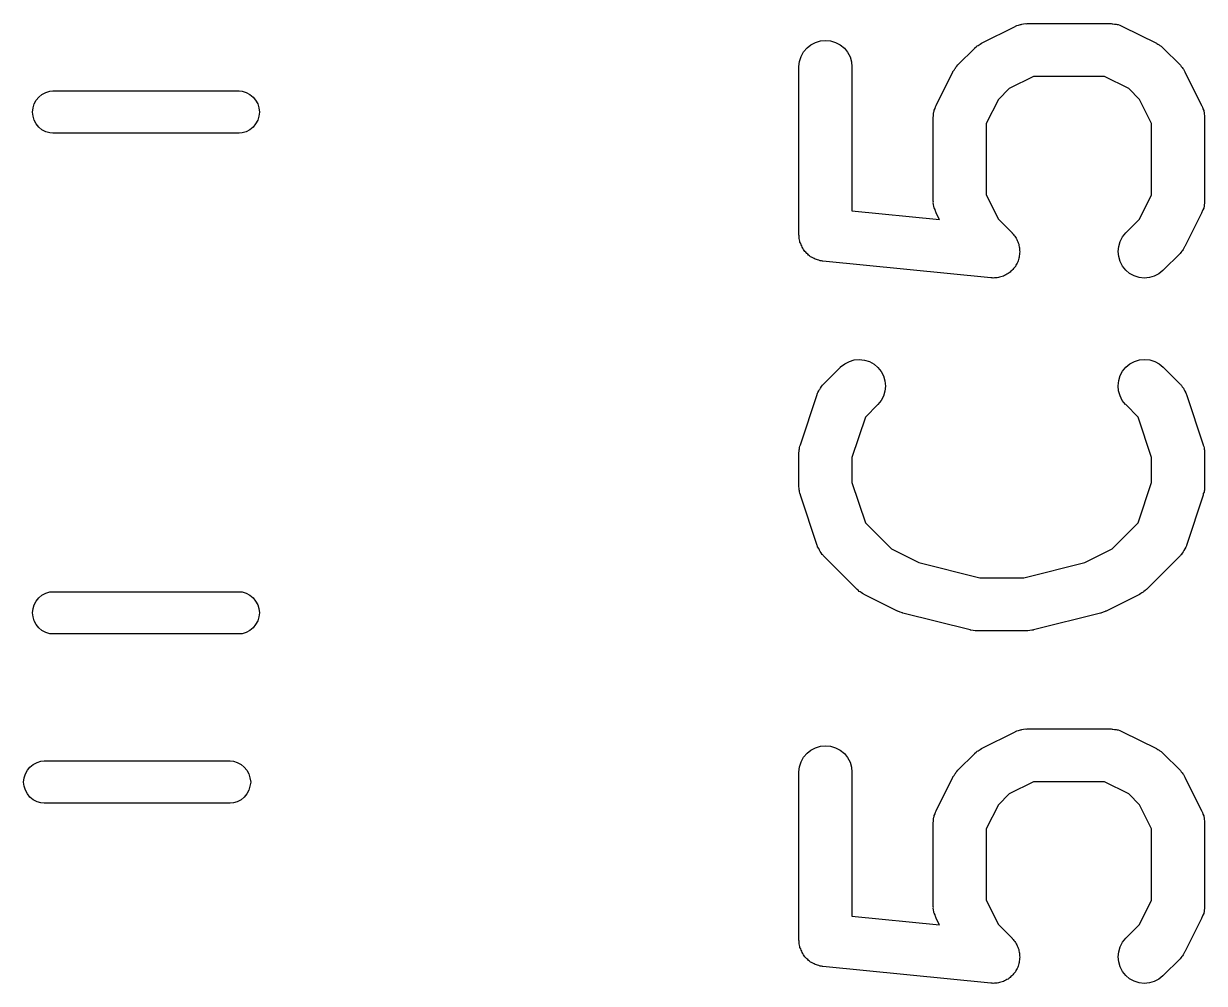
# Model space of a CAD drawing. Extents: x 74.7 to 135.7, y -62.7 to -36.3.
# Drawn here: x 100.078 to 103.427, y -53.061 to -50.339 of the extents above; entities that cross this region are included whole.
import ezdxf

# ---------------------------------------------------------------- set-up
doc = ezdxf.new("R2010")
doc.units = 0
doc.header["$MEASUREMENT"] = 0
doc.layers.add('BLACK', color=7, linetype='CONTINUOUS')

msp = doc.modelspace()

# ---------------------------------------------------------------- linework, layer by layer
at = {"layer": 'BLACK', "linetype": 'CONTINUOUS'}
for p, q in [((102.795, -50.3948), (102.89, -50.3472)), ((102.89, -50.3472), (102.891, -50.3467)), ((102.891, -50.3467), (102.893, -50.346)), ((102.893, -50.346), (102.895, -50.3449)), ((102.895, -50.3449), (102.9, -50.3435)), ((102.9, -50.3435), (102.905, -50.3417)), ((102.905, -50.3417), (102.907, -50.3414)), ((102.907, -50.3414), (102.909, -50.3407)), ((102.909, -50.3407), (102.914, -50.3402)), ((102.914, -50.3402), (102.919, -50.3394)), ((102.919, -50.3394), (102.922, -50.3395)), ((102.922, -50.3395), (102.924, -50.3393)), ((102.924, -50.3393), (103.162, -50.3393)), ((103.162, -50.3393), (103.163, -50.3393)), ((103.163, -50.3393), (103.165, -50.3395)), ((103.165, -50.3395), (103.167, -50.3395)), ((103.167, -50.3395), (103.172, -50.3404)), ((103.172, -50.3404), (103.177, -50.3409)), ((103.177, -50.3409), (103.18, -50.3416)), ((103.18, -50.3416), (103.182, -50.342)), ((103.182, -50.342), (103.187, -50.3438)), ((103.187, -50.3438), (103.191, -50.3453)), ((103.191, -50.3453), (103.193, -50.3464)), ((103.193, -50.3464), (103.195, -50.3472)), ((103.195, -50.3472), (103.291, -50.3948)), ((102.3, -50.4083), (102.311, -50.3991)), ((102.311, -50.3991), (102.324, -50.3924)), ((102.324, -50.3924), (102.338, -50.3882)), ((102.338, -50.3882), (102.353, -50.3869)), ((102.353, -50.3869), (102.367, -50.3884)), ((102.367, -50.3884), (102.381, -50.3928)), ((102.381, -50.3928), (102.394, -50.3997)), ((102.394, -50.3997), (102.406, -50.4091)), ((102.783, -50.4026), (102.785, -50.4009)), ((102.785, -50.4009), (102.788, -50.399)), ((102.788, -50.399), (102.791, -50.3971)), ((102.791, -50.3971), (102.795, -50.3948)), ((103.291, -50.3948), (103.292, -50.3953)), ((103.292, -50.3953), (103.295, -50.3976)), ((103.295, -50.3976), (103.299, -50.3996)), ((103.299, -50.3996), (103.301, -50.4016)), ((103.301, -50.4016), (103.304, -50.4033)), ((102.279, -50.4463), (102.283, -50.4324)), ((102.283, -50.4324), (102.29, -50.4195)), ((102.29, -50.4195), (102.3, -50.4083)), ((102.406, -50.4091), (102.415, -50.4204)), ((102.415, -50.4204), (102.422, -50.4333)), ((102.422, -50.4333), (102.426, -50.4473)), ((102.728, -50.4565), (102.776, -50.4089)), ((102.776, -50.4081), (102.78, -50.4055)), ((102.776, -50.4089), (102.776, -50.4081)), ((102.78, -50.4055), (102.783, -50.4026)), ((103.304, -50.4033), (103.307, -50.4062)), ((103.307, -50.4062), (103.31, -50.4089)), ((103.31, -50.4089), (103.358, -50.4565)), ((102.277, -50.4609), (102.279, -50.4463)), ((102.277, -50.4619), (102.277, -50.4609)), ((102.277, -50.9381), (102.277, -50.4619)), ((102.426, -50.4473), (102.427, -50.4619)), ((102.427, -50.4619), (102.427, -50.8702)), ((102.717, -50.4715), (102.719, -50.4678)), ((102.719, -50.4678), (102.721, -50.4654)), ((102.721, -50.4654), (102.722, -50.4628)), ((102.722, -50.4628), (102.725, -50.4597)), ((102.725, -50.4597), (102.728, -50.4565)), ((103.358, -50.4565), (103.359, -50.4572)), ((103.359, -50.4572), (103.361, -50.4605)), ((103.361, -50.4605), (103.364, -50.4636)), ((103.364, -50.4636), (103.366, -50.4662)), ((103.366, -50.4662), (103.368, -50.4687)), ((103.368, -50.4687), (103.37, -50.4724)), ((102.666, -50.5712), (102.714, -50.476)), ((102.714, -50.475), (102.717, -50.4715)), ((102.714, -50.476), (102.714, -50.475)), ((102.942, -50.4893), (102.873, -50.5235)), ((103.144, -50.4893), (102.942, -50.4893)), ((103.213, -50.5235), (103.144, -50.4893)), ((103.37, -50.4724), (103.372, -50.476)), ((103.372, -50.476), (103.419, -50.5712)), ((100.13, -50.5399), (100.141, -50.5343)), ((100.141, -50.5343), (100.152, -50.5309)), ((100.152, -50.5309), (100.161, -50.53)), ((100.161, -50.53), (100.689, -50.53)), ((100.689, -50.53), (100.698, -50.5309)), ((100.698, -50.5309), (100.709, -50.5343)), ((100.709, -50.5343), (100.72, -50.5399)), ((102.873, -50.5235), (102.843, -50.554)), ((103.243, -50.554), (103.213, -50.5235)), ((100.105, -50.5782), (100.108, -50.5669)), ((100.108, -50.5669), (100.114, -50.5565)), ((100.114, -50.5565), (100.121, -50.5474)), ((100.121, -50.5474), (100.13, -50.5399)), ((100.72, -50.5399), (100.729, -50.5474)), ((100.729, -50.5474), (100.736, -50.5565)), ((100.736, -50.5565), (100.742, -50.5669)), ((100.742, -50.5669), (100.745, -50.5782)), ((102.843, -50.554), (102.808, -50.6225)), ((103.277, -50.6225), (103.243, -50.554)), ((100.103, -50.59), (100.105, -50.5782)), ((100.105, -50.6018), (100.103, -50.59)), ((100.108, -50.6131), (100.105, -50.6018)), ((100.745, -50.6018), (100.742, -50.6131)), ((100.745, -50.5782), (100.747, -50.59)), ((100.747, -50.59), (100.745, -50.6018)), ((102.658, -50.6037), (102.659, -50.6015)), ((102.659, -50.5943), (102.66, -50.5892)), ((102.659, -50.5993), (102.659, -50.5943)), ((102.659, -50.6015), (102.659, -50.5993)), ((102.66, -50.5892), (102.661, -50.5871)), ((102.661, -50.5849), (102.663, -50.5801)), ((102.661, -50.5871), (102.661, -50.5849)), ((102.663, -50.5801), (102.664, -50.5752)), ((102.664, -50.5752), (102.665, -50.5733)), ((102.665, -50.5733), (102.666, -50.5712)), ((103.419, -50.5712), (103.42, -50.5722)), ((103.42, -50.5722), (103.421, -50.5742)), ((103.421, -50.5742), (103.422, -50.5762)), ((103.422, -50.5762), (103.423, -50.5811)), ((103.423, -50.5811), (103.425, -50.5859)), ((103.425, -50.5859), (103.425, -50.5881)), ((103.425, -50.5881), (103.426, -50.5902)), ((103.426, -50.5902), (103.426, -50.5953)), ((103.426, -50.5953), (103.427, -50.6004)), ((103.427, -50.6004), (103.427, -50.6026)), ((103.427, -50.6026), (103.427, -50.6048)), ((100.114, -50.6235), (100.108, -50.6131)), ((100.121, -50.6326), (100.114, -50.6235)), ((100.13, -50.6401), (100.121, -50.6326)), ((100.729, -50.6326), (100.72, -50.6401)), ((100.736, -50.6235), (100.729, -50.6326)), ((100.742, -50.6131), (100.736, -50.6235)), ((102.658, -50.6048), (102.658, -50.6037)), ((102.658, -50.8429), (102.658, -50.6048)), ((102.808, -50.6225), (102.808, -50.8252)), ((103.277, -50.8252), (103.277, -50.6225)), ((103.427, -50.6048), (103.427, -50.8429)), ((100.141, -50.6457), (100.13, -50.6401)), ((100.152, -50.6491), (100.141, -50.6457)), ((100.161, -50.65), (100.152, -50.6491)), ((100.689, -50.65), (100.161, -50.65)), ((100.698, -50.6491), (100.689, -50.65)), ((100.709, -50.6457), (100.698, -50.6491)), ((100.72, -50.6401), (100.709, -50.6457)), ((102.808, -50.8252), (102.843, -50.8937)), ((103.243, -50.8937), (103.277, -50.8252)), ((102.427, -50.8702), (102.676, -50.895)), ((102.659, -50.8451), (102.658, -50.8429)), ((102.658, -50.8473), (102.659, -50.8451)), ((102.659, -50.8523), (102.658, -50.8473)), ((102.66, -50.8574), (102.659, -50.8523)), ((102.66, -50.8595), (102.66, -50.8574)), ((102.661, -50.8617), (102.66, -50.8595)), ((102.663, -50.8665), (102.661, -50.8617)), ((102.664, -50.8714), (102.663, -50.8665)), ((103.423, -50.8675), (103.421, -50.8724)), ((103.425, -50.8627), (103.423, -50.8675)), ((103.426, -50.8584), (103.425, -50.8605)), ((103.425, -50.8605), (103.425, -50.8627)), ((103.427, -50.8483), (103.426, -50.8534)), ((103.426, -50.8534), (103.426, -50.8584)), ((103.427, -50.8429), (103.427, -50.8439)), ((103.427, -50.8439), (103.427, -50.8461)), ((103.427, -50.8461), (103.427, -50.8483)), ((102.665, -50.8734), (102.664, -50.8714)), ((102.666, -50.8755), (102.665, -50.8734)), ((102.666, -50.8764), (102.666, -50.8755)), ((102.676, -50.895), (102.666, -50.8764)), ((102.843, -50.8937), (102.882, -50.9327)), ((103.204, -50.9327), (103.243, -50.8937)), ((103.419, -50.8764), (103.372, -50.9716)), ((103.42, -50.8743), (103.419, -50.8764)), ((103.421, -50.8724), (103.42, -50.8743)), ((102.278, -50.9414), (102.277, -50.9381)), ((102.882, -50.9327), (102.882, -50.9334)), ((102.882, -50.9334), (102.885, -50.9362)), ((102.885, -50.9362), (102.887, -50.9388)), ((103.195, -50.944), (103.204, -50.9327)), ((102.278, -50.9447), (102.278, -50.9414)), ((102.278, -50.9487), (102.278, -50.9447)), ((102.279, -50.9527), (102.278, -50.9487)), ((102.28, -50.9559), (102.279, -50.9527)), ((102.28, -50.9591), (102.28, -50.9559)), ((102.282, -50.9628), (102.28, -50.9591)), ((102.283, -50.9667), (102.282, -50.9628)), ((102.285, -50.9696), (102.283, -50.9667)), ((102.286, -50.9727), (102.285, -50.9696)), ((102.887, -50.9388), (102.889, -50.942)), ((102.889, -50.942), (102.891, -50.9449)), ((102.891, -50.9449), (102.893, -50.9481)), ((102.893, -50.9481), (102.895, -50.9511)), ((102.895, -50.9511), (102.896, -50.9546)), ((102.896, -50.9546), (102.898, -50.9579)), ((102.898, -50.9579), (102.899, -50.9613)), ((102.899, -50.9613), (102.901, -50.9647)), ((102.901, -50.9647), (102.901, -50.9683)), ((102.901, -50.9683), (102.902, -50.9719)), ((103.182, -50.9855), (103.184, -50.9709)), ((103.184, -50.9709), (103.188, -50.9569)), ((103.188, -50.9569), (103.195, -50.944)), ((103.372, -50.9716), (103.371, -50.9726)), ((102.288, -50.9761), (102.286, -50.9727)), ((102.29, -50.9796), (102.288, -50.9761)), ((102.292, -50.9822), (102.29, -50.9796)), ((102.294, -50.985), (102.292, -50.9822)), ((102.297, -50.9878), (102.294, -50.985)), ((102.299, -50.9909), (102.297, -50.9878)), ((102.302, -50.9931), (102.299, -50.9909)), ((102.304, -50.9955), (102.302, -50.9931)), ((102.307, -50.9977), (102.304, -50.9955)), ((102.31, -51.0003), (102.307, -50.9977)), ((102.313, -51.0019), (102.31, -51.0003)), ((102.316, -51.0037), (102.313, -51.0019)), ((102.32, -51.0053), (102.316, -51.0037)), ((102.901, -51.0045), (102.9, -51.008)), ((102.902, -51.0011), (102.901, -51.0045)), ((102.902, -50.9719), (102.903, -50.9755)), ((102.903, -50.9937), (102.902, -50.9974)), ((102.902, -50.9974), (102.902, -51.0011)), ((102.903, -50.9755), (102.903, -50.9791)), ((102.903, -50.9791), (102.903, -50.9828)), ((102.903, -50.9828), (102.904, -50.9865)), ((102.904, -50.9865), (102.903, -50.9901)), ((102.903, -50.9901), (102.903, -50.9937)), ((103.184, -51), (103.182, -50.9855)), ((103.188, -51.0141), (103.184, -51)), ((103.358, -50.9911), (103.31, -51.0387)), ((103.36, -50.9879), (103.358, -50.9911)), ((103.363, -50.9848), (103.36, -50.9879)), ((103.365, -50.9822), (103.363, -50.9848)), ((103.367, -50.9798), (103.365, -50.9822)), ((103.369, -50.9761), (103.367, -50.9798)), ((103.371, -50.9726), (103.369, -50.9761)), ((102.323, -51.0072), (102.32, -51.0053)), ((102.327, -51.0082), (102.323, -51.0072)), ((102.33, -51.0095), (102.327, -51.0082)), ((102.333, -51.0104), (102.33, -51.0095)), ((102.337, -51.0116), (102.333, -51.0104)), ((102.341, -51.0119), (102.337, -51.0116)), ((102.344, -51.0126), (102.341, -51.0119)), ((102.345, -51.0127), (102.344, -51.0126)), ((102.821, -51.0603), (102.345, -51.0127)), ((102.884, -51.0363), (102.881, -51.0391)), ((102.886, -51.0336), (102.884, -51.0363)), ((102.888, -51.0306), (102.886, -51.0336)), ((102.891, -51.0279), (102.888, -51.0306)), ((102.892, -51.0246), (102.891, -51.0279)), ((102.894, -51.0215), (102.892, -51.0246)), ((102.896, -51.0182), (102.894, -51.0215)), ((102.898, -51.015), (102.896, -51.0182)), ((102.899, -51.0115), (102.898, -51.015)), ((102.9, -51.008), (102.899, -51.0115)), ((103.195, -51.027), (103.188, -51.0141)), ((103.204, -51.0384), (103.195, -51.027)), ((103.215, -51.0477), (103.204, -51.0384)), ((103.31, -51.0387), (103.309, -51.0395)), ((102.825, -51.0603), (102.821, -51.0603)), ((102.828, -51.0607), (102.825, -51.0603)), ((102.832, -51.0604), (102.828, -51.0607)), ((102.836, -51.0604), (102.832, -51.0604)), ((102.839, -51.0597), (102.836, -51.0604)), ((102.843, -51.0593), (102.839, -51.0597)), ((102.846, -51.0583), (102.843, -51.0593)), ((102.85, -51.0576), (102.846, -51.0583)), ((102.853, -51.0562), (102.85, -51.0576)), ((102.857, -51.0552), (102.853, -51.0562)), ((102.86, -51.0534), (102.857, -51.0552)), ((102.864, -51.052), (102.86, -51.0534)), ((102.867, -51.05), (102.864, -51.052)), ((102.87, -51.0483), (102.867, -51.05)), ((102.873, -51.046), (102.87, -51.0483)), ((102.876, -51.0439), (102.873, -51.046)), ((102.878, -51.0414), (102.876, -51.0439)), ((102.881, -51.0391), (102.878, -51.0414)), ((103.228, -51.0548), (103.215, -51.0477)), ((103.242, -51.0591), (103.228, -51.0548)), ((103.256, -51.0607), (103.242, -51.0591)), ((103.271, -51.0594), (103.256, -51.0607)), ((103.285, -51.0554), (103.271, -51.0594)), ((103.298, -51.0486), (103.285, -51.0554)), ((103.309, -51.0395), (103.298, -51.0486)), ((102.395, -51.3129), (102.407, -51.3038)), ((102.407, -51.3038), (102.42, -51.297)), ((102.42, -51.297), (102.434, -51.2929)), ((102.434, -51.2929), (102.448, -51.2917)), ((102.448, -51.2917), (102.463, -51.2933)), ((102.463, -51.2933), (102.477, -51.2976)), ((102.477, -51.2976), (102.49, -51.3046)), ((102.49, -51.3046), (102.501, -51.314)), ((103.204, -51.3133), (103.216, -51.3041)), ((103.216, -51.3041), (103.229, -51.2972)), ((103.229, -51.2972), (103.243, -51.293)), ((103.243, -51.293), (103.257, -51.2917)), ((103.257, -51.2917), (103.272, -51.2931)), ((103.272, -51.2931), (103.286, -51.2974)), ((103.286, -51.2974), (103.299, -51.3043)), ((103.299, -51.3043), (103.31, -51.3136)), ((102.347, -51.3613), (102.395, -51.3136)), ((102.395, -51.3136), (102.395, -51.3129)), ((102.501, -51.314), (102.51, -51.3254)), ((102.51, -51.3254), (102.517, -51.3383)), ((102.517, -51.3383), (102.521, -51.3524)), ((103.184, -51.3513), (103.188, -51.3374)), ((103.188, -51.3374), (103.195, -51.3245)), ((103.195, -51.3245), (103.204, -51.3133)), ((103.31, -51.3136), (103.358, -51.3613)), ((102.337, -51.3745), (102.338, -51.3726)), ((102.338, -51.3726), (102.341, -51.3686)), ((102.341, -51.3686), (102.344, -51.3645)), ((102.344, -51.3645), (102.346, -51.363)), ((102.346, -51.363), (102.347, -51.3613)), ((102.521, -51.3524), (102.523, -51.3669)), ((102.523, -51.3669), (102.521, -51.3815)), ((103.182, -51.3659), (103.184, -51.3513)), ((103.183, -51.3805), (103.182, -51.3659)), ((103.358, -51.3613), (103.359, -51.362)), ((103.359, -51.362), (103.36, -51.3637)), ((103.36, -51.3637), (103.362, -51.3652)), ((103.362, -51.3652), (103.364, -51.3694)), ((103.364, -51.3694), (103.368, -51.3734)), ((103.368, -51.3734), (103.369, -51.3754)), ((102.281, -51.5334), (102.329, -51.3906)), ((102.329, -51.3896), (102.33, -51.3876)), ((102.329, -51.3906), (102.329, -51.3896)), ((102.33, -51.3876), (102.331, -51.3855)), ((102.331, -51.3855), (102.333, -51.3809)), ((102.333, -51.3809), (102.335, -51.3763)), ((102.335, -51.3763), (102.337, -51.3745)), ((102.517, -51.3955), (102.51, -51.4084)), ((102.521, -51.3815), (102.517, -51.3955)), ((103.188, -51.3945), (103.183, -51.3805)), ((103.194, -51.4075), (103.188, -51.3945)), ((103.369, -51.3754), (103.37, -51.3772)), ((103.37, -51.3772), (103.372, -51.3819)), ((103.372, -51.3819), (103.374, -51.3864)), ((103.374, -51.3864), (103.375, -51.3886)), ((103.375, -51.3886), (103.376, -51.3906)), ((103.376, -51.3906), (103.424, -51.5334)), ((102.501, -51.4197), (102.466, -51.4548)), ((102.51, -51.4084), (102.501, -51.4197)), ((103.203, -51.419), (103.194, -51.4075)), ((103.204, -51.4197), (103.203, -51.419)), ((103.239, -51.4548), (103.204, -51.4197)), ((102.466, -51.4548), (102.427, -51.5693)), ((103.277, -51.5693), (103.239, -51.4548)), ((102.279, -51.5415), (102.28, -51.5375)), ((102.28, -51.5375), (102.281, -51.5334)), ((103.424, -51.5334), (103.424, -51.5344)), ((103.424, -51.5344), (103.425, -51.5385)), ((103.425, -51.5385), (103.426, -51.5426)), ((102.277, -51.5561), (102.278, -51.5519)), ((102.277, -51.5571), (102.277, -51.5561)), ((102.277, -51.6524), (102.277, -51.5571)), ((102.278, -51.5477), (102.279, -51.5446)), ((102.278, -51.5519), (102.278, -51.5477)), ((102.279, -51.5446), (102.279, -51.5415)), ((102.427, -51.5693), (102.427, -51.6402)), ((103.277, -51.6402), (103.277, -51.5693)), ((103.426, -51.5426), (103.426, -51.5457)), ((103.426, -51.5457), (103.427, -51.5487)), ((103.427, -51.5487), (103.427, -51.5529)), ((103.427, -51.5529), (103.427, -51.5571)), ((103.427, -51.5571), (103.427, -51.6524)), ((102.427, -51.6402), (102.466, -51.7547)), ((103.239, -51.7547), (103.277, -51.6402)), ((102.278, -51.6566), (102.277, -51.6524)), ((102.278, -51.6608), (102.278, -51.6566)), ((102.279, -51.6638), (102.278, -51.6608)), ((102.279, -51.6669), (102.279, -51.6638)), ((102.28, -51.671), (102.279, -51.6669)), ((102.281, -51.6751), (102.28, -51.671)), ((103.426, -51.668), (103.424, -51.672)), ((103.424, -51.672), (103.424, -51.6761)), ((103.427, -51.6618), (103.426, -51.6649)), ((103.426, -51.6649), (103.426, -51.668)), ((103.427, -51.6524), (103.427, -51.6534)), ((103.427, -51.6534), (103.427, -51.6576)), ((103.427, -51.6576), (103.427, -51.6618)), ((102.281, -51.6761), (102.281, -51.6751)), ((102.329, -51.819), (102.281, -51.6761)), ((103.424, -51.6761), (103.376, -51.819)), ((102.466, -51.7547), (102.54, -51.8288)), ((103.165, -51.8288), (103.239, -51.7547)), ((102.33, -51.821), (102.329, -51.819)), ((102.33, -51.8231), (102.33, -51.821)), ((102.333, -51.8276), (102.33, -51.8231)), ((102.335, -51.8323), (102.333, -51.8276)), ((102.336, -51.8341), (102.335, -51.8323)), ((102.337, -51.8361), (102.336, -51.8341)), ((102.34, -51.8401), (102.337, -51.8361)), ((102.343, -51.8443), (102.34, -51.8401)), ((102.54, -51.8288), (102.617, -51.8673)), ((103.088, -51.8673), (103.165, -51.8288)), ((103.364, -51.8409), (103.361, -51.8451)), ((103.367, -51.837), (103.364, -51.8409)), ((103.368, -51.835), (103.367, -51.837)), ((103.369, -51.8332), (103.368, -51.835)), ((103.372, -51.8286), (103.369, -51.8332)), ((103.374, -51.8241), (103.372, -51.8286)), ((103.375, -51.822), (103.374, -51.8241)), ((103.376, -51.8199), (103.375, -51.822)), ((103.376, -51.819), (103.376, -51.8199)), ((102.345, -51.8458), (102.343, -51.8443)), ((102.346, -51.8475), (102.345, -51.8458)), ((102.347, -51.8483), (102.346, -51.8475)), ((102.442, -51.9435), (102.347, -51.8483)), ((102.617, -51.8673), (102.79, -51.9107)), ((102.915, -51.9107), (103.088, -51.8673)), ((103.358, -51.8483), (103.263, -51.9435)), ((103.359, -51.8466), (103.358, -51.8483)), ((103.361, -51.8451), (103.359, -51.8466)), ((102.79, -51.9107), (102.915, -51.9107)), ((100.114, -51.9765), (100.121, -51.9674)), ((100.121, -51.9674), (100.13, -51.9599)), ((100.13, -51.9599), (100.141, -51.9543)), ((100.141, -51.9543), (100.152, -51.9509)), ((100.152, -51.9509), (100.161, -51.95)), ((100.161, -51.95), (100.689, -51.95)), ((100.689, -51.95), (100.698, -51.9509)), ((100.698, -51.9509), (100.709, -51.9543)), ((100.709, -51.9543), (100.72, -51.9599)), ((100.72, -51.9599), (100.729, -51.9674)), ((100.729, -51.9674), (100.736, -51.9765)), ((102.445, -51.9462), (102.442, -51.9435)), ((102.448, -51.9491), (102.445, -51.9462)), ((102.451, -51.9508), (102.448, -51.9491)), ((102.454, -51.9528), (102.451, -51.9508)), ((102.457, -51.9548), (102.454, -51.9528)), ((102.461, -51.9571), (102.457, -51.9548)), ((102.462, -51.9576), (102.461, -51.9571)), ((102.557, -52.0052), (102.462, -51.9576)), ((103.243, -51.9576), (103.148, -52.0052)), ((103.247, -51.9553), (103.243, -51.9576)), ((103.25, -51.9534), (103.247, -51.9553)), ((103.253, -51.9514), (103.25, -51.9534)), ((103.255, -51.9498), (103.253, -51.9514)), ((103.259, -51.9469), (103.255, -51.9498)), ((103.262, -51.9442), (103.259, -51.9469)), ((103.263, -51.9435), (103.262, -51.9442)), ((100.103, -52.01), (100.105, -51.9982)), ((100.105, -51.9982), (100.108, -51.9869)), ((100.108, -51.9869), (100.114, -51.9765)), ((100.736, -51.9765), (100.742, -51.9869)), ((100.742, -51.9869), (100.745, -51.9982)), ((100.745, -51.9982), (100.747, -52.01)), ((102.557, -52.0053), (102.557, -52.0052)), ((102.558, -52.0055), (102.557, -52.0053)), ((102.564, -52.0079), (102.558, -52.0055)), ((102.571, -52.0104), (102.564, -52.0079)), ((103.14, -52.0083), (103.133, -52.0107)), ((103.146, -52.0059), (103.14, -52.0083)), ((103.147, -52.0058), (103.146, -52.0059)), ((103.148, -52.0052), (103.147, -52.0056)), ((103.147, -52.0056), (103.147, -52.0058)), ((100.105, -52.0218), (100.103, -52.01)), ((100.108, -52.0331), (100.105, -52.0218)), ((100.114, -52.0435), (100.108, -52.0331)), ((100.742, -52.0331), (100.736, -52.0435)), ((100.745, -52.0218), (100.742, -52.0331)), ((100.747, -52.01), (100.745, -52.0218)), ((102.571, -52.0105), (102.571, -52.0104)), ((102.571, -52.0106), (102.571, -52.0105)), ((102.572, -52.0109), (102.571, -52.0106)), ((102.763, -52.0585), (102.572, -52.0109)), ((103.132, -52.0109), (102.942, -52.0585)), ((103.133, -52.0107), (103.132, -52.0109)), ((103.133, -52.0107), (103.133, -52.0107)), ((100.121, -52.0526), (100.114, -52.0435)), ((100.13, -52.0601), (100.121, -52.0526)), ((100.141, -52.0657), (100.13, -52.0601)), ((100.152, -52.0691), (100.141, -52.0657)), ((100.161, -52.07), (100.152, -52.0691)), ((100.689, -52.07), (100.161, -52.07)), ((100.698, -52.0691), (100.689, -52.07)), ((100.709, -52.0657), (100.698, -52.0691)), ((100.72, -52.0601), (100.709, -52.0657)), ((100.729, -52.0526), (100.72, -52.0601)), ((100.736, -52.0435), (100.729, -52.0526)), ((102.764, -52.0587), (102.763, -52.0585)), ((102.765, -52.0591), (102.764, -52.0587)), ((102.771, -52.0597), (102.765, -52.0591)), ((102.777, -52.0606), (102.771, -52.0597)), ((102.779, -52.0606), (102.777, -52.0606)), ((102.78, -52.0607), (102.779, -52.0606)), ((102.781, -52.0607), (102.78, -52.0607)), ((102.924, -52.0607), (102.781, -52.0607)), ((102.925, -52.0606), (102.924, -52.0607)), ((102.926, -52.0607), (102.925, -52.0606)), ((102.932, -52.0599), (102.926, -52.0607)), ((102.938, -52.0593), (102.932, -52.0599)), ((102.94, -52.0589), (102.938, -52.0593)), ((102.941, -52.0587), (102.94, -52.0589)), ((102.942, -52.0585), (102.941, -52.0587)), ((102.895, -52.3449), (102.9, -52.3435)), ((102.9, -52.3435), (102.905, -52.3417)), ((102.905, -52.3417), (102.907, -52.3414)), ((102.907, -52.3414), (102.909, -52.3407)), ((102.909, -52.3407), (102.914, -52.3402)), ((102.914, -52.3402), (102.919, -52.3394)), ((102.919, -52.3394), (102.922, -52.3395)), ((102.922, -52.3395), (102.924, -52.3393)), ((102.924, -52.3393), (103.162, -52.3393)), ((103.162, -52.3393), (103.163, -52.3393)), ((103.163, -52.3393), (103.165, -52.3395)), ((103.165, -52.3395), (103.167, -52.3395)), ((103.167, -52.3395), (103.172, -52.3404)), ((103.172, -52.3404), (103.177, -52.3409)), ((103.177, -52.3409), (103.18, -52.3416)), ((103.18, -52.3416), (103.182, -52.342)), ((103.182, -52.342), (103.187, -52.3438)), ((103.187, -52.3438), (103.191, -52.3453)), ((102.795, -52.3948), (102.89, -52.3472)), ((102.89, -52.3472), (102.891, -52.3467)), ((102.891, -52.3467), (102.893, -52.346)), ((102.893, -52.346), (102.895, -52.3449)), ((103.191, -52.3453), (103.193, -52.3464)), ((103.193, -52.3464), (103.195, -52.3472)), ((103.195, -52.3472), (103.291, -52.3948)), ((102.29, -52.4195), (102.3, -52.4083)), ((102.3, -52.4083), (102.311, -52.3991)), ((102.311, -52.3991), (102.324, -52.3924)), ((102.324, -52.3924), (102.338, -52.3882)), ((102.338, -52.3882), (102.353, -52.3869)), ((102.353, -52.3869), (102.367, -52.3884)), ((102.367, -52.3884), (102.381, -52.3928)), ((102.381, -52.3928), (102.394, -52.3997)), ((102.394, -52.3997), (102.406, -52.4091)), ((102.406, -52.4091), (102.415, -52.4204)), ((102.728, -52.4565), (102.776, -52.4089)), ((102.776, -52.4081), (102.78, -52.4055)), ((102.776, -52.4089), (102.776, -52.4081)), ((102.78, -52.4055), (102.783, -52.4026)), ((102.783, -52.4026), (102.785, -52.4009)), ((102.785, -52.4009), (102.788, -52.399)), ((102.788, -52.399), (102.791, -52.3971)), ((102.791, -52.3971), (102.795, -52.3948)), ((103.291, -52.3948), (103.292, -52.3953)), ((103.292, -52.3953), (103.295, -52.3976)), ((103.295, -52.3976), (103.299, -52.3996)), ((103.299, -52.3996), (103.301, -52.4016)), ((103.301, -52.4016), (103.304, -52.4033)), ((103.304, -52.4033), (103.307, -52.4062)), ((103.307, -52.4062), (103.31, -52.4089)), ((103.31, -52.4089), (103.358, -52.4565)), ((100.096, -52.4474), (100.105, -52.4399)), ((100.105, -52.4399), (100.116, -52.4343)), ((100.116, -52.4343), (100.127, -52.4309)), ((100.127, -52.4309), (100.136, -52.43)), ((100.136, -52.43), (100.664, -52.43)), ((100.664, -52.43), (100.673, -52.4309)), ((100.673, -52.4309), (100.684, -52.4343)), ((100.684, -52.4343), (100.695, -52.4399)), ((100.695, -52.4399), (100.704, -52.4474)), ((102.279, -52.4463), (102.283, -52.4324)), ((102.283, -52.4324), (102.29, -52.4195)), ((102.415, -52.4204), (102.422, -52.4333)), ((102.422, -52.4333), (102.426, -52.4473)), ((100.078, -52.49), (100.08, -52.4782)), ((100.08, -52.4782), (100.083, -52.4669)), ((100.083, -52.4669), (100.089, -52.4565)), ((100.089, -52.4565), (100.096, -52.4474)), ((100.704, -52.4474), (100.711, -52.4565)), ((100.711, -52.4565), (100.717, -52.4669)), ((100.717, -52.4669), (100.72, -52.4782)), ((100.72, -52.4782), (100.722, -52.49)), ((102.277, -52.4609), (102.279, -52.4463)), ((102.277, -52.4619), (102.277, -52.4609)), ((102.277, -52.9381), (102.277, -52.4619)), ((102.426, -52.4473), (102.427, -52.4619)), ((102.427, -52.4619), (102.427, -52.8702)), ((102.666, -52.5712), (102.714, -52.476)), ((102.714, -52.475), (102.717, -52.4715)), ((102.714, -52.476), (102.714, -52.475)), ((102.717, -52.4715), (102.719, -52.4678)), ((102.719, -52.4678), (102.721, -52.4654)), ((102.721, -52.4654), (102.722, -52.4628)), ((102.722, -52.4628), (102.725, -52.4597)), ((102.725, -52.4597), (102.728, -52.4565)), ((103.358, -52.4565), (103.359, -52.4572)), ((103.359, -52.4572), (103.361, -52.4605)), ((103.361, -52.4605), (103.364, -52.4636)), ((103.364, -52.4636), (103.366, -52.4662)), ((103.366, -52.4662), (103.368, -52.4687)), ((103.368, -52.4687), (103.37, -52.4724)), ((103.37, -52.4724), (103.372, -52.476)), ((103.372, -52.476), (103.419, -52.5712)), ((100.08, -52.5018), (100.078, -52.49)), ((100.083, -52.5131), (100.08, -52.5018)), ((100.72, -52.5018), (100.717, -52.5131)), ((100.722, -52.49), (100.72, -52.5018)), ((102.942, -52.4893), (102.873, -52.5235)), ((103.144, -52.4893), (102.942, -52.4893)), ((103.213, -52.5235), (103.144, -52.4893)), ((100.089, -52.5235), (100.083, -52.5131)), ((100.096, -52.5326), (100.089, -52.5235)), ((100.105, -52.5401), (100.096, -52.5326)), ((100.116, -52.5457), (100.105, -52.5401)), ((100.127, -52.5491), (100.116, -52.5457)), ((100.684, -52.5457), (100.673, -52.5491)), ((100.695, -52.5401), (100.684, -52.5457)), ((100.704, -52.5326), (100.695, -52.5401)), ((100.711, -52.5235), (100.704, -52.5326)), ((100.717, -52.5131), (100.711, -52.5235)), ((102.873, -52.5235), (102.843, -52.554)), ((103.243, -52.554), (103.213, -52.5235)), ((100.136, -52.55), (100.127, -52.5491)), ((100.664, -52.55), (100.136, -52.55)), ((100.673, -52.5491), (100.664, -52.55)), ((102.663, -52.5801), (102.664, -52.5752)), ((102.664, -52.5752), (102.665, -52.5733)), ((102.665, -52.5733), (102.666, -52.5712)), ((102.843, -52.554), (102.808, -52.6225)), ((103.277, -52.6225), (103.243, -52.554)), ((103.419, -52.5712), (103.42, -52.5722)), ((103.42, -52.5722), (103.421, -52.5742)), ((103.421, -52.5742), (103.422, -52.5762)), ((103.422, -52.5762), (103.423, -52.5811)), ((102.658, -52.6037), (102.659, -52.6015)), ((102.658, -52.6048), (102.658, -52.6037)), ((102.658, -52.8429), (102.658, -52.6048)), ((102.659, -52.5943), (102.66, -52.5892)), ((102.659, -52.5993), (102.659, -52.5943)), ((102.659, -52.6015), (102.659, -52.5993)), ((102.66, -52.5892), (102.661, -52.5871)), ((102.661, -52.5849), (102.663, -52.5801)), ((102.661, -52.5871), (102.661, -52.5849)), ((103.423, -52.5811), (103.425, -52.5859)), ((103.425, -52.5859), (103.425, -52.5881)), ((103.425, -52.5881), (103.426, -52.5902)), ((103.426, -52.5902), (103.426, -52.5953)), ((103.426, -52.5953), (103.427, -52.6004)), ((103.427, -52.6004), (103.427, -52.6026)), ((103.427, -52.6026), (103.427, -52.6048)), ((103.427, -52.6048), (103.427, -52.8429)), ((102.808, -52.6225), (102.808, -52.8252)), ((103.277, -52.8252), (103.277, -52.6225)), ((102.659, -52.8451), (102.658, -52.8429)), ((102.658, -52.8473), (102.659, -52.8451)), ((102.808, -52.8252), (102.843, -52.8937)), ((103.243, -52.8937), (103.277, -52.8252)), ((103.427, -52.8429), (103.427, -52.8439)), ((103.427, -52.8439), (103.427, -52.8461)), ((103.427, -52.8461), (103.427, -52.8483)), ((102.427, -52.8702), (102.676, -52.895)), ((102.659, -52.8523), (102.658, -52.8473)), ((102.66, -52.8574), (102.659, -52.8523)), ((102.66, -52.8595), (102.66, -52.8574)), ((102.661, -52.8617), (102.66, -52.8595)), ((102.663, -52.8665), (102.661, -52.8617)), ((102.664, -52.8714), (102.663, -52.8665)), ((102.665, -52.8734), (102.664, -52.8714)), ((102.666, -52.8755), (102.665, -52.8734)), ((102.666, -52.8764), (102.666, -52.8755)), ((102.676, -52.895), (102.666, -52.8764)), ((103.419, -52.8764), (103.372, -52.9716)), ((103.42, -52.8743), (103.419, -52.8764)), ((103.421, -52.8724), (103.42, -52.8743)), ((103.423, -52.8675), (103.421, -52.8724)), ((103.425, -52.8627), (103.423, -52.8675)), ((103.426, -52.8584), (103.425, -52.8605)), ((103.425, -52.8605), (103.425, -52.8627)), ((103.427, -52.8483), (103.426, -52.8534)), ((103.426, -52.8534), (103.426, -52.8584)), ((102.843, -52.8937), (102.882, -52.9327)), ((103.204, -52.9327), (103.243, -52.8937)), ((102.278, -52.9414), (102.277, -52.9381)), ((102.278, -52.9447), (102.278, -52.9414)), ((102.278, -52.9487), (102.278, -52.9447)), ((102.882, -52.9327), (102.882, -52.9334)), ((102.882, -52.9334), (102.885, -52.9362)), ((102.885, -52.9362), (102.887, -52.9388)), ((102.887, -52.9388), (102.889, -52.942)), ((102.889, -52.942), (102.891, -52.9449)), ((102.891, -52.9449), (102.893, -52.9481)), ((103.188, -52.9569), (103.195, -52.944)), ((103.195, -52.944), (103.204, -52.9327)), ((102.279, -52.9527), (102.278, -52.9487)), ((102.28, -52.9559), (102.279, -52.9527)), ((102.28, -52.9591), (102.28, -52.9559)), ((102.282, -52.9628), (102.28, -52.9591)), ((102.283, -52.9667), (102.282, -52.9628)), ((102.285, -52.9696), (102.283, -52.9667)), ((102.286, -52.9727), (102.285, -52.9696)), ((102.288, -52.9761), (102.286, -52.9727)), ((102.29, -52.9796), (102.288, -52.9761)), ((102.292, -52.9822), (102.29, -52.9796)), ((102.893, -52.9481), (102.895, -52.9511)), ((102.895, -52.9511), (102.896, -52.9546)), ((102.896, -52.9546), (102.898, -52.9579)), ((102.898, -52.9579), (102.899, -52.9613)), ((102.899, -52.9613), (102.901, -52.9647)), ((102.901, -52.9647), (102.901, -52.9683)), ((102.901, -52.9683), (102.902, -52.9719)), ((102.902, -52.9719), (102.903, -52.9755)), ((102.903, -52.9755), (102.903, -52.9791)), ((102.903, -52.9791), (102.903, -52.9828)), ((103.182, -52.9855), (103.184, -52.9709)), ((103.184, -52.9709), (103.188, -52.9569)), ((103.367, -52.9798), (103.365, -52.9822)), ((103.369, -52.9761), (103.367, -52.9798)), ((103.371, -52.9726), (103.369, -52.9761)), ((103.372, -52.9716), (103.371, -52.9726)), ((102.294, -52.985), (102.292, -52.9822)), ((102.297, -52.9878), (102.294, -52.985)), ((102.299, -52.9909), (102.297, -52.9878)), ((102.302, -52.9931), (102.299, -52.9909)), ((102.304, -52.9955), (102.302, -52.9931)), ((102.307, -52.9977), (102.304, -52.9955)), ((102.31, -53.0003), (102.307, -52.9977)), ((102.313, -53.0019), (102.31, -53.0003)), ((102.316, -53.0037), (102.313, -53.0019)), ((102.32, -53.0053), (102.316, -53.0037)), ((102.323, -53.0072), (102.32, -53.0053)), ((102.327, -53.0082), (102.323, -53.0072)), ((102.33, -53.0095), (102.327, -53.0082)), ((102.333, -53.0104), (102.33, -53.0095)), ((102.337, -53.0116), (102.333, -53.0104)), ((102.341, -53.0119), (102.337, -53.0116)), ((102.344, -53.0126), (102.341, -53.0119)), ((102.345, -53.0127), (102.344, -53.0126)), ((102.821, -53.0603), (102.345, -53.0127)), ((102.899, -53.0115), (102.898, -53.015)), ((102.9, -53.008), (102.899, -53.0115)), ((102.901, -53.0045), (102.9, -53.008)), ((102.902, -53.0011), (102.901, -53.0045)), ((102.903, -52.9937), (102.902, -52.9974)), ((102.902, -52.9974), (102.902, -53.0011)), ((102.903, -52.9828), (102.904, -52.9865)), ((102.904, -52.9865), (102.903, -52.9901)), ((102.903, -52.9901), (102.903, -52.9937)), ((103.184, -53), (103.182, -52.9855)), ((103.188, -53.0141), (103.184, -53)), ((103.195, -53.027), (103.188, -53.0141)), ((103.358, -52.9911), (103.31, -53.0387)), ((103.36, -52.9879), (103.358, -52.9911)), ((103.363, -52.9848), (103.36, -52.9879)), ((103.365, -52.9822), (103.363, -52.9848)), ((102.873, -53.046), (102.87, -53.0483)), ((102.876, -53.0439), (102.873, -53.046)), ((102.878, -53.0414), (102.876, -53.0439)), ((102.881, -53.0391), (102.878, -53.0414)), ((102.884, -53.0363), (102.881, -53.0391)), ((102.886, -53.0336), (102.884, -53.0363)), ((102.888, -53.0306), (102.886, -53.0336)), ((102.891, -53.0279), (102.888, -53.0306)), ((102.892, -53.0246), (102.891, -53.0279)), ((102.894, -53.0215), (102.892, -53.0246)), ((102.896, -53.0182), (102.894, -53.0215)), ((102.898, -53.015), (102.896, -53.0182)), ((103.204, -53.0384), (103.195, -53.027)), ((103.215, -53.0477), (103.204, -53.0384)), ((103.228, -53.0548), (103.215, -53.0477)), ((103.309, -53.0395), (103.298, -53.0486)), ((103.31, -53.0387), (103.309, -53.0395)), ((102.825, -53.0603), (102.821, -53.0603)), ((102.828, -53.0607), (102.825, -53.0603)), ((102.832, -53.0604), (102.828, -53.0607)), ((102.836, -53.0604), (102.832, -53.0604)), ((102.839, -53.0597), (102.836, -53.0604)), ((102.843, -53.0593), (102.839, -53.0597)), ((102.846, -53.0583), (102.843, -53.0593)), ((102.85, -53.0576), (102.846, -53.0583)), ((102.853, -53.0562), (102.85, -53.0576)), ((102.857, -53.0552), (102.853, -53.0562)), ((102.86, -53.0534), (102.857, -53.0552)), ((102.864, -53.052), (102.86, -53.0534)), ((102.867, -53.05), (102.864, -53.052)), ((102.87, -53.0483), (102.867, -53.05)), ((103.242, -53.0591), (103.228, -53.0548)), ((103.256, -53.0607), (103.242, -53.0591)), ((103.271, -53.0594), (103.256, -53.0607)), ((103.285, -53.0554), (103.271, -53.0594)), ((103.298, -53.0486), (103.285, -53.0554))]:
    msp.add_line(p, q, dxfattribs=at)

doc.saveas('drawing.dxf')
